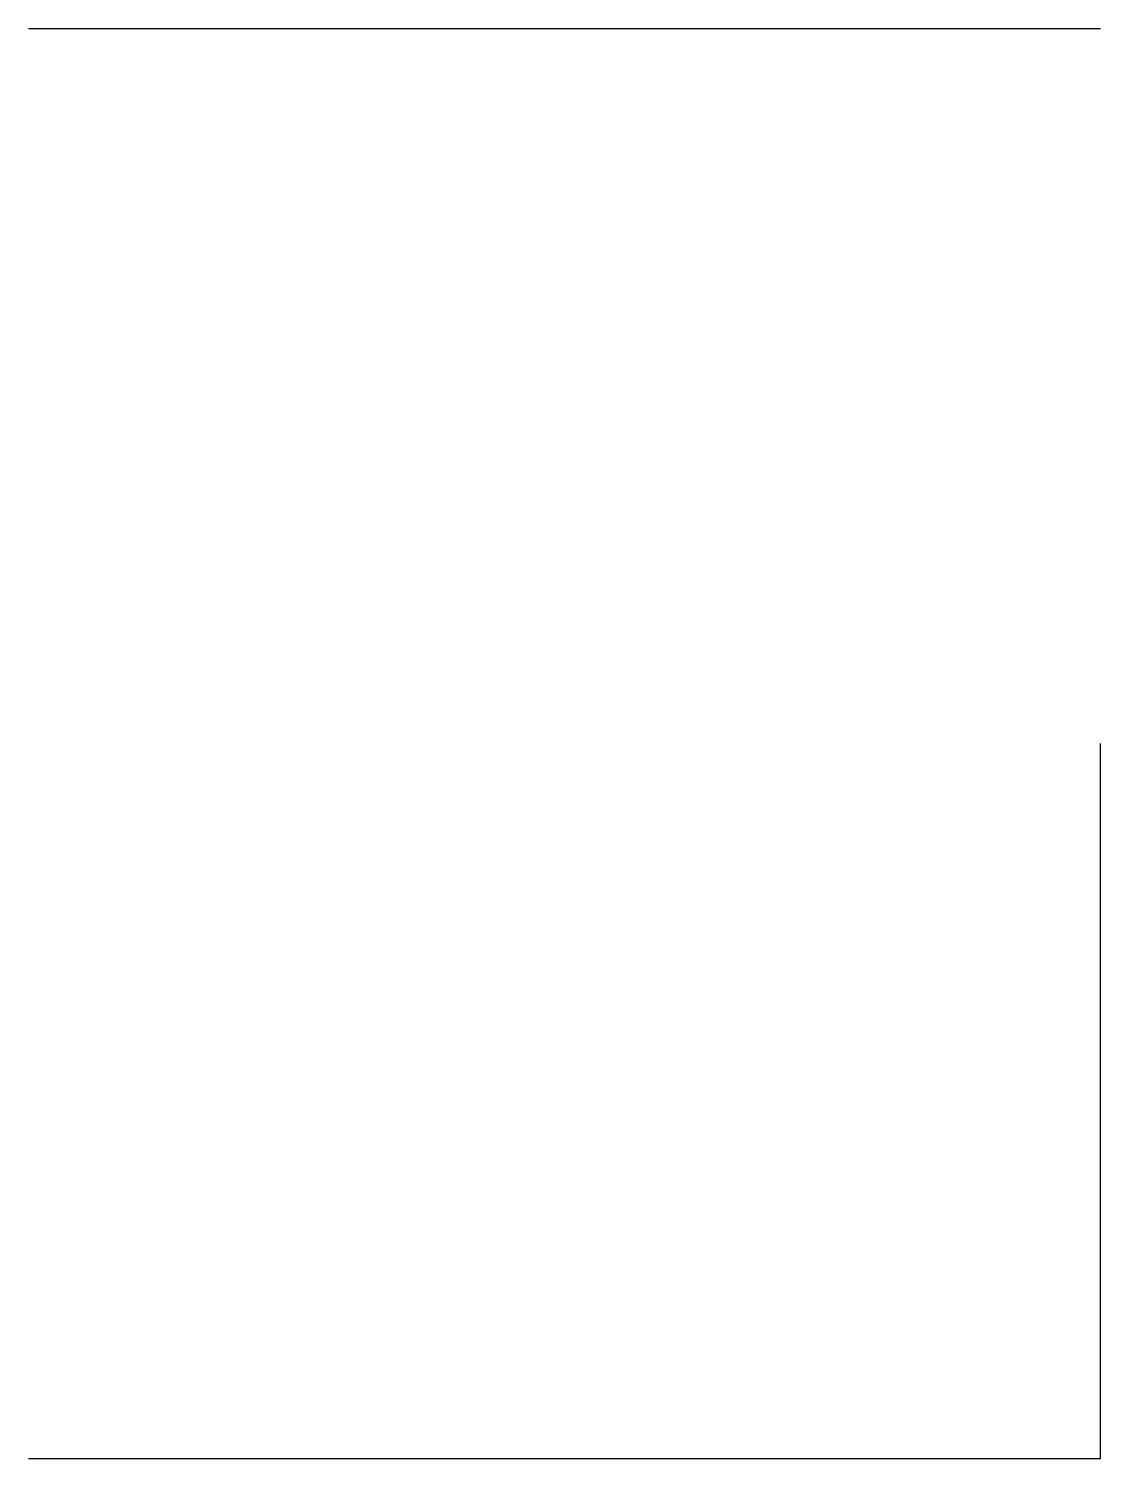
# Model space of a CAD drawing. Extents: x 0 to 6000, y 0 to 8000.
import ezdxf

# ---------------------------------------------------------------- set-up
doc = ezdxf.new("R2010")
doc.units = 0
doc.layers.add('A-WALL', color=7, linetype='CONTINUOUS')
doc.layers.add('V-ROAD', color=2, linetype='CONTINUOUS')

msp = doc.modelspace()

# ---------------------------------------------------------------- linework, layer by layer
at = {"layer": 'A-WALL'}
for p, q in [((6000, 0), (6000, 4000)), ((0, 0), (6000, 0))]:
    msp.add_line(p, q, dxfattribs=at)
at = {"layer": 'V-ROAD'}
msp.add_line((0, 8000), (6000, 8000), dxfattribs=at)

doc.saveas('drawing.dxf')
